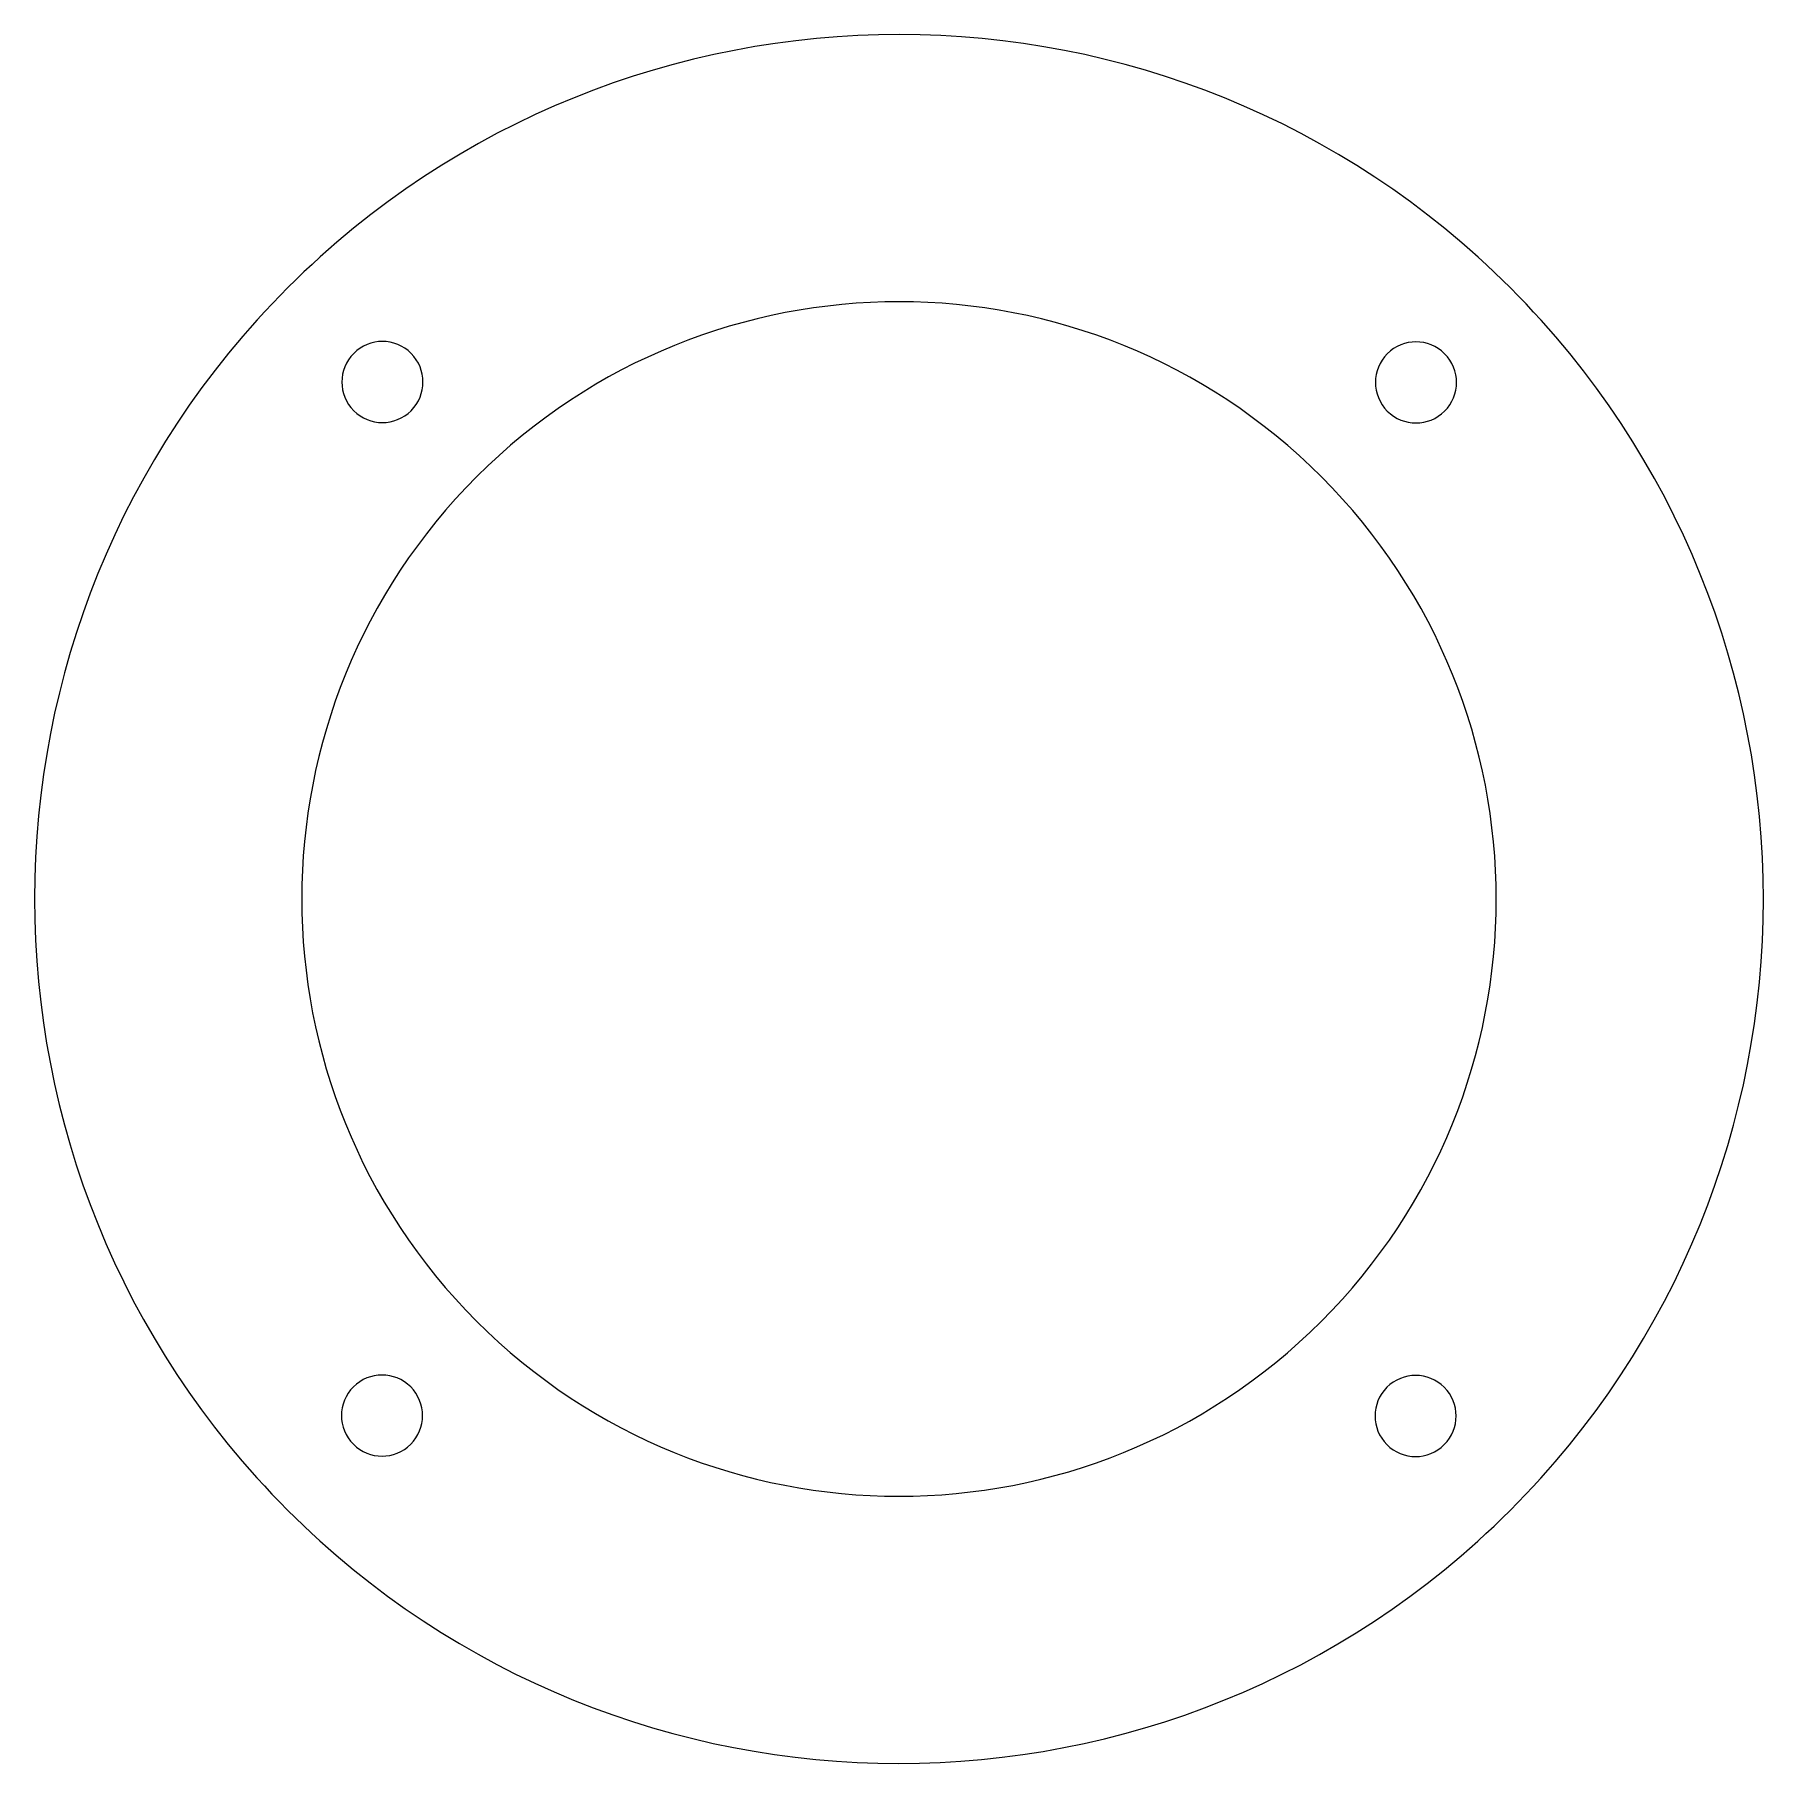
# Model space of a CAD drawing. Extents: x -46.8 to 46.8, y -46.8 to 46.8.
import ezdxf

# ---------------------------------------------------------------- set-up
doc = ezdxf.new("R2010")
doc.units = 0
doc.layers.add('LAYER_1', color=18, linetype='CONTINUOUS')

msp = doc.modelspace()

# ---------------------------------------------------------------- linework, layer by layer
at = {"layer": 'LAYER_1'}
for points in [[(33.104, 33.08), (32.674, 33.505), (32.24, 33.924), (31.801, 34.336), (31.359, 34.741), (30.913, 35.139), (30.463, 35.531), (29.551, 36.294), (28.625, 37.031), (27.685, 37.741), (26.731, 38.424), (25.765, 39.08), (24.786, 39.709), (23.795, 40.312), (22.792, 40.888), (21.779, 41.437), (20.755, 41.96), (19.721, 42.455), (18.678, 42.924), (17.626, 43.366), (16.566, 43.782), (15.498, 44.17), (14.423, 44.532), (13.341, 44.867), (12.252, 45.175), (11.158, 45.457), (10.059, 45.712), (8.955, 45.94), (7.847, 46.141), (6.735, 46.315), (5.62, 46.463), (4.503, 46.584), (3.383, 46.678), (2.262, 46.745), (1.14, 46.786), (0.017, 46.799), (-1.106, 46.787), (-2.228, 46.747), (-3.349, 46.68), (-4.469, 46.587), (-5.587, 46.467), (-6.702, 46.32), (-7.813, 46.146), (-8.922, 45.946), (-10.026, 45.719), (-11.125, 45.465), (-12.22, 45.184), (-13.308, 44.877), (-14.391, 44.542), (-15.466, 44.181), (-16.534, 43.794), (-17.595, 43.379), (-18.647, 42.938), (-19.691, 42.47), (-20.725, 41.975), (-21.749, 41.453), (-22.763, 40.905), (-23.766, 40.329), (-24.757, 39.727), (-25.736, 39.099), (-26.704, 38.443), (-27.658, 37.761), (-28.598, 37.051), (-29.525, 36.316), (-29.983, 35.938), (-30.437, 35.553), (-30.887, 35.162), (-31.334, 34.763), (-31.776, 34.359), (-32.215, 33.947), (-32.65, 33.529), (-33.08, 33.104), (-33.505, 32.674), (-33.924, 32.24), (-34.336, 31.801), (-34.741, 31.359), (-35.139, 30.913), (-35.531, 30.463), (-36.294, 29.551), (-37.031, 28.625), (-37.741, 27.685), (-38.424, 26.731), (-39.08, 25.765), (-39.709, 24.786), (-40.312, 23.795), (-40.888, 22.792), (-41.437, 21.779), (-41.96, 20.755), (-42.455, 19.721), (-42.924, 18.678), (-43.366, 17.626), (-43.782, 16.566), (-44.17, 15.498), (-44.532, 14.423), (-44.867, 13.341), (-45.175, 12.252), (-45.457, 11.158), (-45.712, 10.059), (-45.94, 8.955), (-46.141, 7.847), (-46.315, 6.735), (-46.463, 5.62), (-46.584, 4.503), (-46.678, 3.383), (-46.745, 2.262), (-46.786, 1.14), (-46.799, 0.017), (-46.787, -1.106), (-46.747, -2.228), (-46.68, -3.349), (-46.587, -4.469), (-46.467, -5.587), (-46.32, -6.702), (-46.146, -7.813), (-45.946, -8.922), (-45.719, -10.026), (-45.465, -11.125), (-45.184, -12.22), (-44.877, -13.308), (-44.542, -14.391), (-44.181, -15.466), (-43.794, -16.534), (-43.379, -17.595), (-42.938, -18.647), (-42.47, -19.691), (-41.975, -20.725), (-41.453, -21.749), (-40.905, -22.763), (-40.329, -23.766), (-39.727, -24.757), (-39.099, -25.736), (-38.443, -26.704), (-37.761, -27.658), (-37.051, -28.598), (-36.316, -29.525), (-35.938, -29.983), (-35.553, -30.437), (-35.162, -30.887), (-34.763, -31.334), (-34.359, -31.776), (-33.947, -32.215), (-33.529, -32.65), (-33.104, -33.08), (-32.674, -33.505), (-32.24, -33.924), (-31.801, -34.336), (-31.359, -34.741), (-30.913, -35.139), (-30.463, -35.531), (-29.551, -36.294), (-28.625, -37.031), (-27.685, -37.741), (-26.731, -38.424), (-25.765, -39.08), (-24.786, -39.709), (-23.795, -40.312), (-22.792, -40.888), (-21.779, -41.437), (-20.755, -41.96), (-19.721, -42.455), (-18.678, -42.924), (-17.626, -43.366), (-16.566, -43.782), (-15.498, -44.17), (-14.423, -44.532), (-13.341, -44.867), (-12.252, -45.175), (-11.158, -45.457), (-10.059, -45.712), (-8.955, -45.94), (-7.847, -46.141), (-6.735, -46.315), (-5.62, -46.463), (-4.503, -46.584), (-3.383, -46.678), (-2.262, -46.745), (-1.14, -46.786), (-0.017, -46.799), (1.106, -46.787), (2.228, -46.747), (3.349, -46.68), (4.469, -46.587), (5.587, -46.467), (6.702, -46.32), (7.813, -46.146), (8.922, -45.946), (10.026, -45.719), (11.125, -45.465), (12.22, -45.184), (13.308, -44.877), (14.391, -44.542), (15.466, -44.181), (16.534, -43.794), (17.595, -43.379), (18.647, -42.938), (19.691, -42.47), (20.725, -41.975), (21.749, -41.453), (22.763, -40.905), (23.766, -40.329), (24.757, -39.727), (25.736, -39.099), (26.704, -38.443), (27.658, -37.761), (28.598, -37.051), (29.525, -36.316), (29.983, -35.938), (30.437, -35.553), (30.887, -35.162), (31.334, -34.763), (31.776, -34.359), (32.215, -33.947), (32.65, -33.529), (33.08, -33.104), (33.505, -32.674), (33.924, -32.24), (34.336, -31.801), (34.741, -31.359), (35.139, -30.913), (35.531, -30.463), (36.294, -29.551), (37.031, -28.625), (37.741, -27.685), (38.424, -26.731), (39.08, -25.765), (39.709, -24.786), (40.312, -23.795), (40.888, -22.792), (41.437, -21.779), (41.96, -20.755), (42.455, -19.721), (42.924, -18.678), (43.366, -17.626), (43.782, -16.566), (44.17, -15.498), (44.532, -14.423), (44.867, -13.341), (45.175, -12.252), (45.457, -11.158), (45.712, -10.059), (45.94, -8.955), (46.141, -7.847), (46.315, -6.735), (46.463, -5.62), (46.584, -4.503), (46.678, -3.383), (46.745, -2.262), (46.786, -1.14), (46.799, -0.017), (46.787, 1.106), (46.747, 2.228), (46.68, 3.349), (46.587, 4.469), (46.467, 5.587), (46.32, 6.702), (46.146, 7.813), (45.946, 8.922), (45.719, 10.026), (45.465, 11.125), (45.184, 12.22), (44.877, 13.308), (44.542, 14.391), (44.181, 15.466), (43.794, 16.534), (43.379, 17.595), (42.938, 18.647), (42.47, 19.691), (41.975, 20.725), (41.453, 21.749), (40.905, 22.763), (40.329, 23.766), (39.727, 24.757), (39.099, 25.736), (38.443, 26.704), (37.761, 27.658), (37.051, 28.598), (36.316, 29.525), (35.938, 29.983), (35.553, 30.437), (35.162, 30.887), (34.763, 31.334), (34.359, 31.776), (33.947, 32.215), (33.529, 32.65)], [(22.872, 22.855), (22.275, 23.438), (21.666, 24.003), (21.047, 24.549), (20.417, 25.076), (19.777, 25.585), (19.128, 26.075), (18.469, 26.547), (17.801, 27.001), (17.125, 27.436), (16.44, 27.852), (15.747, 28.25), (15.047, 28.629), (14.34, 28.99), (13.626, 29.333), (12.905, 29.657), (12.178, 29.962), (11.446, 30.249), (10.708, 30.518), (9.965, 30.768), (9.217, 30.999), (8.465, 31.212), (7.709, 31.407), (6.95, 31.583), (6.187, 31.74), (5.422, 31.879), (4.653, 32), (3.883, 32.102), (3.111, 32.185), (2.337, 32.25), (1.563, 32.297), (0.787, 32.325), (0.012, 32.334), (-0.764, 32.325), (-1.539, 32.298), (-2.314, 32.252), (-3.088, 32.187), (-3.86, 32.104), (-4.63, 32.003), (-5.398, 31.883), (-6.164, 31.745), (-6.927, 31.588), (-7.687, 31.412), (-8.443, 31.218), (-9.195, 31.006), (-9.943, 30.775), (-10.686, 30.525), (-11.424, 30.257), (-12.157, 29.971), (-12.883, 29.666), (-13.604, 29.343), (-14.319, 29.001), (-15.026, 28.64), (-15.727, 28.261), (-16.42, 27.864), (-17.105, 27.448), (-17.782, 27.014), (-18.45, 26.561), (-19.109, 26.089), (-19.759, 25.599), (-20.399, 25.091), (-21.029, 24.564), (-21.649, 24.018), (-22.258, 23.454), (-22.855, 22.872), (-23.438, 22.275), (-24.003, 21.666), (-24.549, 21.047), (-25.076, 20.417), (-25.585, 19.777), (-26.075, 19.128), (-26.547, 18.469), (-27.001, 17.801), (-27.436, 17.125), (-27.852, 16.44), (-28.25, 15.747), (-28.629, 15.047), (-28.99, 14.34), (-29.333, 13.626), (-29.657, 12.905), (-29.962, 12.178), (-30.249, 11.446), (-30.518, 10.708), (-30.768, 9.965), (-30.999, 9.217), (-31.212, 8.465), (-31.407, 7.709), (-31.583, 6.95), (-31.74, 6.187), (-31.879, 5.422), (-32, 4.653), (-32.102, 3.883), (-32.185, 3.111), (-32.25, 2.337), (-32.297, 1.563), (-32.325, 0.787), (-32.334, 0.012), (-32.325, -0.764), (-32.298, -1.539), (-32.252, -2.314), (-32.187, -3.088), (-32.104, -3.86), (-32.003, -4.63), (-31.883, -5.398), (-31.745, -6.164), (-31.588, -6.927), (-31.412, -7.687), (-31.218, -8.443), (-31.006, -9.195), (-30.775, -9.943), (-30.525, -10.686), (-30.257, -11.424), (-29.971, -12.157), (-29.666, -12.883), (-29.343, -13.604), (-29.001, -14.319), (-28.64, -15.026), (-28.261, -15.727), (-27.864, -16.42), (-27.448, -17.105), (-27.014, -17.782), (-26.561, -18.45), (-26.089, -19.109), (-25.599, -19.759), (-25.091, -20.399), (-24.564, -21.029), (-24.018, -21.649), (-23.454, -22.258), (-22.872, -22.855), (-22.275, -23.438), (-21.666, -24.003), (-21.047, -24.549), (-20.417, -25.076), (-19.777, -25.585), (-19.128, -26.075), (-18.469, -26.547), (-17.801, -27.001), (-17.125, -27.436), (-16.44, -27.852), (-15.747, -28.25), (-15.047, -28.629), (-14.34, -28.99), (-13.626, -29.333), (-12.905, -29.657), (-12.178, -29.962), (-11.446, -30.249), (-10.708, -30.518), (-9.965, -30.768), (-9.217, -30.999), (-8.465, -31.212), (-7.709, -31.407), (-6.95, -31.583), (-6.187, -31.74), (-5.422, -31.879), (-4.653, -32), (-3.883, -32.102), (-3.111, -32.185), (-2.337, -32.25), (-1.563, -32.297), (-0.787, -32.325), (-0.012, -32.334), (0.764, -32.325), (1.539, -32.298), (2.314, -32.252), (3.088, -32.187), (3.86, -32.104), (4.63, -32.003), (5.398, -31.883), (6.164, -31.745), (6.927, -31.588), (7.687, -31.412), (8.443, -31.218), (9.195, -31.006), (9.943, -30.775), (10.686, -30.525), (11.424, -30.257), (12.157, -29.971), (12.883, -29.666), (13.604, -29.343), (14.319, -29.001), (15.026, -28.64), (15.727, -28.261), (16.42, -27.864), (17.105, -27.448), (17.782, -27.014), (18.45, -26.561), (19.109, -26.089), (19.759, -25.599), (20.399, -25.091), (21.029, -24.564), (21.649, -24.018), (22.258, -23.454), (22.855, -22.872), (23.438, -22.275), (24.003, -21.666), (24.549, -21.047), (25.076, -20.417), (25.585, -19.777), (26.075, -19.128), (26.547, -18.469), (27.001, -17.801), (27.436, -17.125), (27.852, -16.44), (28.25, -15.747), (28.629, -15.047), (28.99, -14.34), (29.333, -13.626), (29.657, -12.905), (29.962, -12.178), (30.249, -11.446), (30.518, -10.708), (30.768, -9.965), (30.999, -9.217), (31.212, -8.465), (31.407, -7.709), (31.583, -6.95), (31.74, -6.187), (31.879, -5.422), (32, -4.653), (32.102, -3.883), (32.185, -3.111), (32.25, -2.337), (32.297, -1.563), (32.325, -0.787), (32.334, -0.012), (32.325, 0.764), (32.298, 1.539), (32.252, 2.314), (32.187, 3.088), (32.104, 3.86), (32.003, 4.63), (31.883, 5.398), (31.745, 6.164), (31.588, 6.927), (31.412, 7.687), (31.218, 8.443), (31.006, 9.195), (30.775, 9.943), (30.525, 10.686), (30.257, 11.424), (29.971, 12.157), (29.666, 12.883), (29.343, 13.604), (29.001, 14.319), (28.64, 15.026), (28.261, 15.727), (27.864, 16.42), (27.448, 17.105), (27.014, 17.782), (26.561, 18.45), (26.089, 19.109), (25.599, 19.759), (25.091, 20.399), (24.564, 21.029), (24.018, 21.649), (23.454, 22.258)], [(-26.414, 29.541), (-26.58, 29.692), (-26.758, 29.823), (-26.945, 29.933), (-27.14, 30.024), (-27.341, 30.094), (-27.547, 30.145), (-27.756, 30.175), (-27.967, 30.185), (-28.178, 30.175), (-28.387, 30.145), (-28.593, 30.095), (-28.794, 30.025), (-28.989, 29.934), (-29.176, 29.824), (-29.354, 29.693), (-29.521, 29.542), (-29.672, 29.375), (-29.802, 29.198), (-29.913, 29.011), (-30.004, 28.816), (-30.074, 28.614), (-30.124, 28.408), (-30.155, 28.199), (-30.165, 27.989), (-30.155, 27.778), (-30.125, 27.569), (-30.075, 27.363), (-30.004, 27.162), (-29.914, 26.967), (-29.803, 26.78), (-29.673, 26.602), (-29.522, 26.435), (-29.355, 26.284), (-29.177, 26.153), (-28.99, 26.043), (-28.795, 25.952), (-28.594, 25.882), (-28.388, 25.831), (-28.179, 25.801), (-27.969, 25.791), (-27.758, 25.801), (-27.549, 25.831), (-27.343, 25.881), (-27.142, 25.952), (-26.947, 26.042), (-26.76, 26.153), (-26.582, 26.283), (-26.415, 26.434), (-26.264, 26.601), (-26.133, 26.778), (-26.022, 26.966), (-25.932, 27.161), (-25.861, 27.362), (-25.811, 27.568), (-25.781, 27.777), (-25.771, 27.987), (-25.781, 28.198), (-25.811, 28.407), (-25.861, 28.613), (-25.931, 28.814), (-26.022, 29.009), (-26.132, 29.196), (-26.263, 29.374)], [(29.542, 29.521), (29.375, 29.672), (29.198, 29.802), (29.011, 29.913), (28.816, 30.004), (28.614, 30.074), (28.408, 30.124), (28.199, 30.155), (27.989, 30.165), (27.778, 30.155), (27.569, 30.125), (27.363, 30.075), (27.162, 30.004), (26.967, 29.914), (26.78, 29.803), (26.602, 29.673), (26.435, 29.522), (26.284, 29.355), (26.153, 29.177), (26.043, 28.99), (25.952, 28.795), (25.882, 28.594), (25.831, 28.388), (25.801, 28.179), (25.791, 27.969), (25.801, 27.758), (25.831, 27.549), (25.881, 27.343), (25.952, 27.142), (26.042, 26.947), (26.153, 26.76), (26.283, 26.582), (26.434, 26.415), (26.601, 26.264), (26.778, 26.133), (26.966, 26.022), (27.161, 25.932), (27.362, 25.861), (27.568, 25.811), (27.777, 25.781), (27.987, 25.771), (28.198, 25.781), (28.407, 25.811), (28.613, 25.861), (28.814, 25.931), (29.009, 26.022), (29.196, 26.132), (29.374, 26.263), (29.541, 26.414), (29.692, 26.58), (29.823, 26.758), (29.933, 26.945), (30.024, 27.14), (30.094, 27.341), (30.145, 27.547), (30.175, 27.756), (30.185, 27.967), (30.175, 28.178), (30.145, 28.387), (30.095, 28.593), (30.025, 28.794), (29.934, 28.989), (29.824, 29.176), (29.693, 29.354)], [(-26.434, -26.415), (-26.601, -26.264), (-26.778, -26.133), (-26.966, -26.022), (-27.161, -25.932), (-27.362, -25.861), (-27.568, -25.811), (-27.777, -25.781), (-27.987, -25.771), (-28.198, -25.781), (-28.407, -25.811), (-28.613, -25.861), (-28.814, -25.931), (-29.009, -26.022), (-29.196, -26.132), (-29.374, -26.263), (-29.541, -26.414), (-29.692, -26.58), (-29.823, -26.758), (-29.933, -26.945), (-30.024, -27.14), (-30.094, -27.341), (-30.145, -27.547), (-30.175, -27.756), (-30.185, -27.967), (-30.175, -28.178), (-30.145, -28.387), (-30.095, -28.593), (-30.025, -28.794), (-29.934, -28.989), (-29.824, -29.176), (-29.693, -29.354), (-29.542, -29.521), (-29.375, -29.672), (-29.198, -29.802), (-29.011, -29.913), (-28.816, -30.004), (-28.614, -30.074), (-28.408, -30.124), (-28.199, -30.155), (-27.989, -30.165), (-27.778, -30.155), (-27.569, -30.125), (-27.363, -30.075), (-27.162, -30.004), (-26.967, -29.914), (-26.78, -29.803), (-26.602, -29.673), (-26.435, -29.522), (-26.284, -29.355), (-26.153, -29.177), (-26.043, -28.99), (-25.952, -28.795), (-25.882, -28.594), (-25.831, -28.388), (-25.801, -28.179), (-25.791, -27.969), (-25.801, -27.758), (-25.831, -27.549), (-25.881, -27.343), (-25.952, -27.142), (-26.042, -26.947), (-26.153, -26.76), (-26.283, -26.582)], [(29.522, -26.435), (29.355, -26.284), (29.177, -26.153), (28.99, -26.043), (28.795, -25.952), (28.594, -25.882), (28.388, -25.831), (28.179, -25.801), (27.969, -25.791), (27.758, -25.801), (27.549, -25.831), (27.343, -25.881), (27.142, -25.952), (26.947, -26.042), (26.76, -26.153), (26.582, -26.283), (26.415, -26.434), (26.264, -26.601), (26.133, -26.778), (26.022, -26.966), (25.932, -27.161), (25.861, -27.362), (25.811, -27.568), (25.781, -27.777), (25.771, -27.987), (25.781, -28.198), (25.811, -28.407), (25.861, -28.613), (25.931, -28.814), (26.022, -29.009), (26.132, -29.196), (26.263, -29.374), (26.414, -29.541), (26.58, -29.692), (26.758, -29.823), (26.945, -29.933), (27.14, -30.024), (27.341, -30.094), (27.547, -30.145), (27.756, -30.175), (27.967, -30.185), (28.178, -30.175), (28.387, -30.145), (28.593, -30.095), (28.794, -30.025), (28.989, -29.934), (29.176, -29.824), (29.354, -29.693), (29.521, -29.542), (29.672, -29.375), (29.802, -29.198), (29.913, -29.011), (30.004, -28.816), (30.074, -28.614), (30.124, -28.408), (30.155, -28.199), (30.165, -27.989), (30.155, -27.778), (30.125, -27.569), (30.075, -27.363), (30.004, -27.162), (29.914, -26.967), (29.803, -26.78), (29.673, -26.602)]]:
    msp.add_lwpolyline(points, close=True, dxfattribs=at)

doc.saveas('drawing.dxf')
